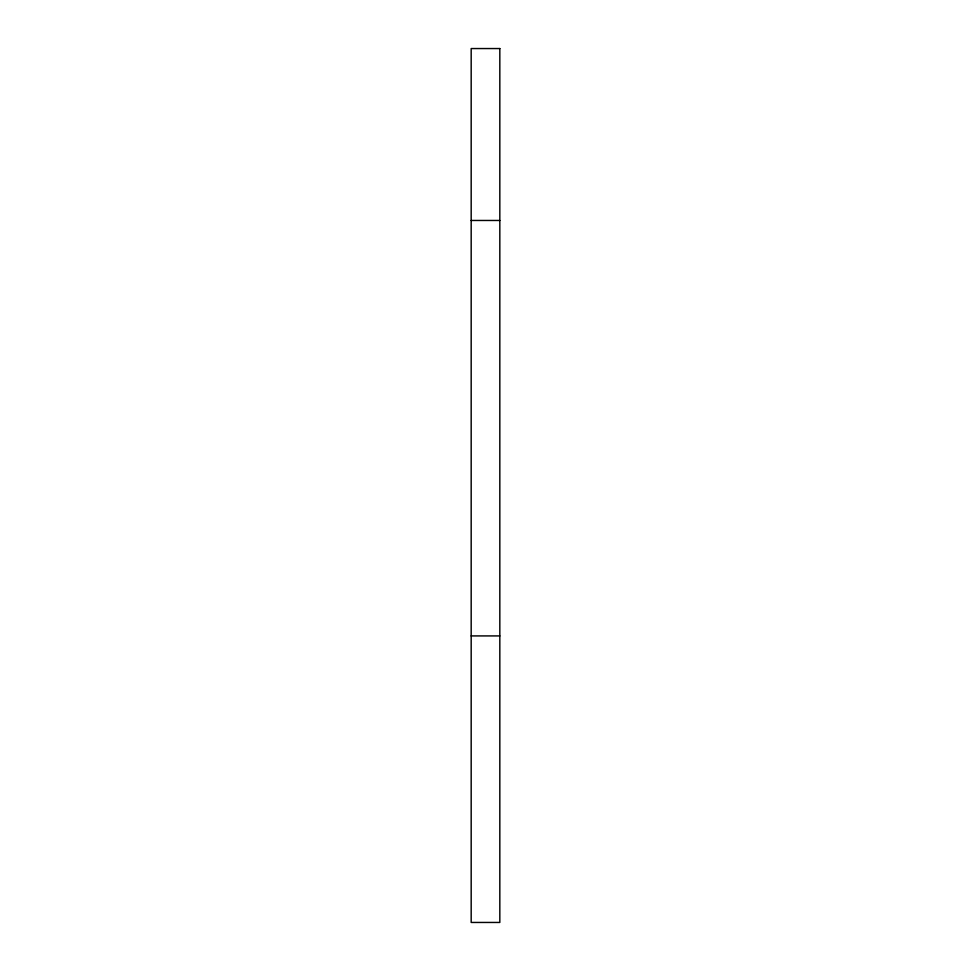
<?xml version="1.0" encoding="UTF-8"?>
<svg xmlns="http://www.w3.org/2000/svg" width="971" height="971" viewBox="0 0 971 971"><rect width="100%" height="100%" fill="white"/><g stroke="black" fill="none" stroke-linecap="round" stroke-linejoin="round"><path stroke-width="1.46" d="M471.178 220.466L499.822 220.466M471.178 635.92L499.822 635.92M499.822 48.55L471.178 48.55L471.178 922.45L499.822 922.45L499.822 48.55"/></g></svg>
